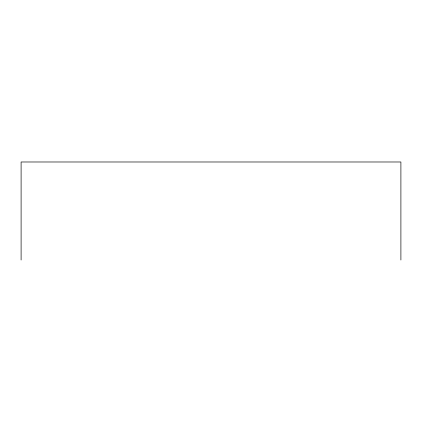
<?xml version="1.0" encoding="UTF-8"?>
<svg xmlns="http://www.w3.org/2000/svg" width="422" height="422" viewBox="0 0 422 422"><rect width="100%" height="100%" fill="white"/><g stroke="black" fill="none" stroke-linecap="round" stroke-linejoin="round"><path stroke-width="0.63" d="M400.9 260.015L400.9 161.985L21.1 161.985L21.1 260.015"/></g></svg>
